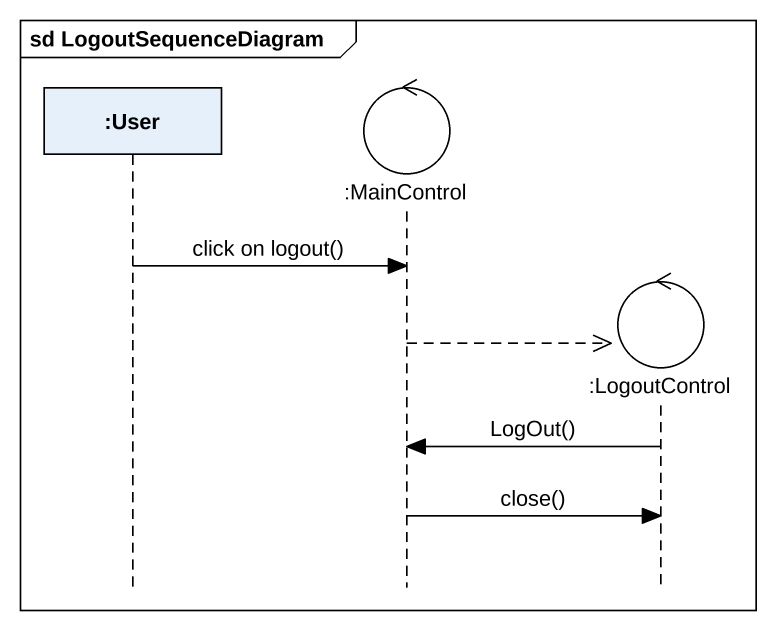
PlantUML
@startuml
mainframe sd LogoutSequenceDiagram
hide footbox
participant ":User" as User
control ":MainControl" as MainControl
control ":LogoutControl" as LogoutControl

User -> MainControl : click on logout()
MainControl -->> LogoutControl **
LogoutControl -> MainControl : LogOut()
MainControl -> LogoutControl : close()
@enduml
